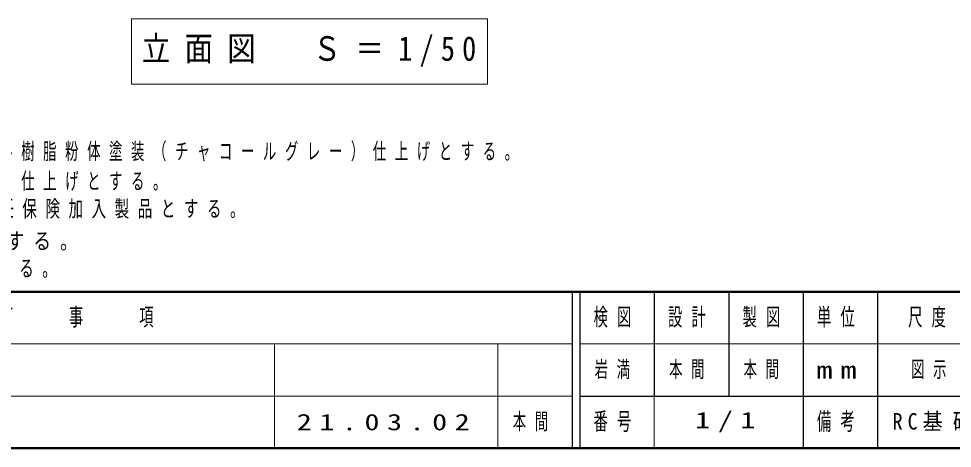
# Model space of a CAD drawing. Units: millimetres on the paper. Extents: x -385 to 0, y 0 to 267.
# Drawn here: x -317.8 to -192.5, y 0 to 57.6 of the extents above; entities that cross this region are included whole.
import ezdxf

# ---------------------------------------------------------------- set-up
doc = ezdxf.new("R2010")
doc.units = ezdxf.units.MM
doc.layers.add('LY_1', color=4, linetype='Continuous', lineweight=25)
doc.layers.add('LY_4', color=7, linetype='Continuous', lineweight=13)
doc.styles.add('ＭＳ ゴシック', font='')
doc.styles.get('ＭＳ ゴシック').set_extended_font_data('MS Gothic')

msp = doc.modelspace()

# ---------------------------------------------------------------- linework, layer by layer
at = {"layer": 'LY_1', "color": 7, "lineweight": 13}
for p, q in [((-302.71, 57.627), (-302.71, 48.827)), ((-254.91, 57.627), (-302.71, 57.627)), ((-254.91, 48.827), (-254.91, 57.627)), ((-302.71, 48.827), (-254.91, 48.827))]:
    msp.add_line(p, q, dxfattribs=at)
at = {"layer": 'LY_4', "lineweight": 50}
for p, q in [((-385, 21), (0, 21)), ((-385, 0), (0, 0))]:
    msp.add_line(p, q, dxfattribs=at)
at = {"layer": 'LY_4', "color": 211, "lineweight": 25}
for p, q in [((-243.5, 21), (-243.5, 0)), ((-242.5, 21), (-242.5, 0)), ((-232.5, 21), (-232.5, 7)), ((-222.5, 21), (-222.5, 7)), ((-212.5, 21), (-212.5, 0)), ((-202.5, 21), (-202.5, 7)), ((-242.5, 7), (0, 7))]:
    msp.add_line(p, q, dxfattribs=at)
at = {"layer": 'LY_4'}
for p, q in [((-385, 14), (-243.5, 14)), ((-283.5, 14), (-283.5, 0)), ((-253.5, 14), (-253.5, 0)), ((-242.5, 14), (-187.5, 14)), ((-385, 7), (-243.5, 7)), ((-232.5, 7), (-232.5, 0))]:
    msp.add_line(p, q, dxfattribs=at)
at = {"layer": 'LY_4', "lineweight": 25}
msp.add_line((-202.5, 7), (-202.5, 0), dxfattribs=at)

# ---------------------------------------------------------------- texts
at = {"layer": 'LY_1', "color": 7, "style": 'ＭＳ ゴシック'}
for s, insert, char_height, attachment_point in [('\\T1.5;\\W0.85;立面図\u3000Ｓ＝1/50', (-301.31, 53.227), 3.299, 4), ('\\T1.64;\\W0.6;鋼材は、電気亜鉛メッキ処理の上、ポリエステル樹脂粉体塗装（チャコールグレー）仕上げとする。', (-382.444, 38.469), 2.199, 7), ('\\T1.64;\\W0.6;アルミ押出材は、アルマイト（アーバングレー）仕上げとする。', (-382.444, 34.469), 2.199, 7), ('\\T1.59;\\W0.65;本製品は、(一社)日本公園施設業協会賠償責任保険加入製品とする。', (-382.444, 30.469), 2.199, 7), ('\\T1.5;\\W0.8;本製品は、ISO9001認証取得企業製品とする。', (-382.444, 26.469), 2.199, 7), ('\\T1.58;\\W0.65;本製品は、(株)中村製作所製品同等品以上とする。', (-382.444, 22.469), 2.199, 7), ('\\T1.64;\\W0.6;岩満', (-240.5, 10.5), 2.199, 4), ('\\T1.64;\\W0.6;本間', (-230.5, 10.5), 2.199, 4), ('\\T1.64;\\W0.6;本間', (-220.5, 10.5), 2.199, 4), ('\\T1.64;\\W0.6;図示', (-198, 10.5), 2.199, 4), ('\\T1.64;\\W0.6;本間', (-251.5, 3.5), 2.199, 4), ('\\T1.5;\\W1.35;1/1', (-227, 3.5), 2.199, 4), ('\\T1.5;\\W0.9;RC基礎', (-200.5, 3.5), 2.199, 4), ('\\T1.5;\\W1.35;21.03.02', (-280.5, 3.5), 2.199, 4)]:
    msp.add_mtext(s, dxfattribs=dict(at, insert=insert, char_height=char_height, attachment_point=attachment_point))
at = {"layer": 'LY_4', "color": 4, "char_height": 2.346, "attachment_point": 5, "style": 'ＭＳ ゴシック'}
for s, insert in [('\\T1.64;\\W0.6;改\u3000\u3000訂\u3000\u3000事\u3000\u3000項', (-314.25, 17.5)), ('\\T1.64;\\W0.6;検図', (-237.5, 17.5)), ('\\T1.64;\\W0.6;設計', (-227.5, 17.5)), ('\\T1.64;\\W0.6;製図', (-217.5, 17.5)), ('\\T1.64;\\W0.6;単位', (-207.5, 17.5)), ('\\T1.64;\\W0.6;尺度', (-195.25, 17.5)), ('\\T1.5;\\W1.35;mm', (-207.5, 10.5)), ('\\T1.64;\\W0.6;番号', (-237.5, 3.5)), ('\\T1.64;\\W0.6;備考', (-207.5, 3.5))]:
    msp.add_mtext(s, dxfattribs=dict(at, insert=insert))

doc.saveas('drawing.dxf')
